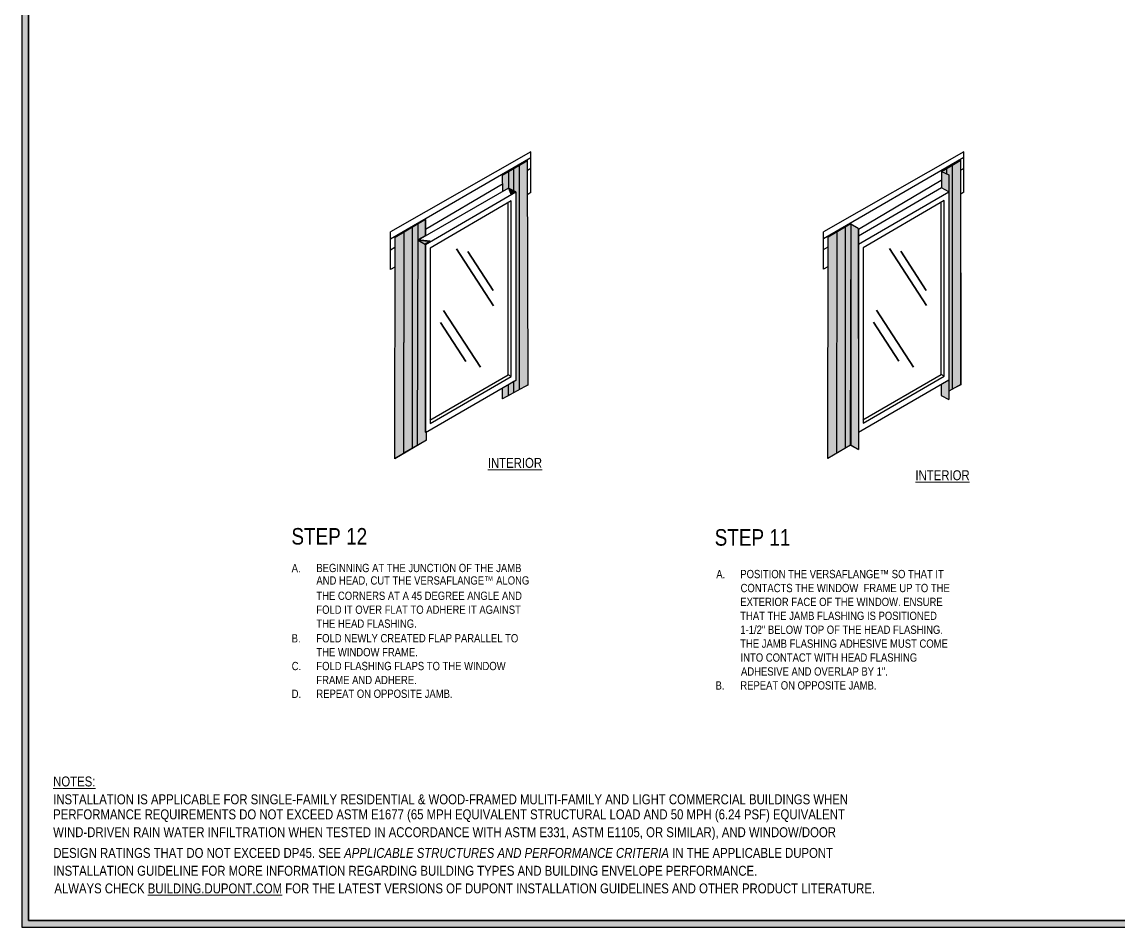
# Model space of a CAD drawing. Header units: inches. Extents: x -20.7 to 76.3, y -55.2 to 19.1.
# Drawn here: x -20.65 to 0.08, y -55.21 to -38.09 of the extents above; entities that cross this region are included whole.
import ezdxf

# ---------------------------------------------------------------- set-up
doc = ezdxf.new("R2010")
doc.units = ezdxf.units.IN
doc.header["$MEASUREMENT"] = 0
for name, color, linetype, lineweight in [('.ATI-HATCH', 7, 'Continuous', 0), ('.ATI-TEXT', 7, 'Continuous', 0), ('G-ANNO-TTLB', 7, 'Continuous', 0), ('TYVEK', 7, 'Continuous', 0)]:
    doc.layers.add(name, color=color, linetype=linetype, lineweight=lineweight)

# ---------------------------------------------------------------- blocks, each defined once
blk = doc.blocks.new('Block_54')
at = {"layer": 'TYVEK', "color": 3, "lineweight": 25, "true_color": 0x00ff00}
for points in [[(-3.256, -41.23)], [(-4.968, -42.22)]]:
    blk.add_lwpolyline(points, dxfattribs=at)
blk = doc.blocks.new('Block_55')
at = {"layer": 'TYVEK', "color": 3, "lineweight": 25, "true_color": 0x00ff00}
for points in [[(-4.968, -42.22)], [(-4.828, -42.297)]]:
    blk.add_lwpolyline(points, dxfattribs=at)
blk = doc.blocks.new('Block_56')
at = {"layer": 'TYVEK', "color": 3, "lineweight": 25, "true_color": 0x00ff00}
for points in [[(-4.826, -42.424)], [(-4.828, -45.849)]]:
    blk.add_lwpolyline(points, dxfattribs=at)
blk = doc.blocks.new('Block_57')
at = {"layer": 'TYVEK', "color": 3, "lineweight": 25, "true_color": 0x00ff00}
for p, q in [((-3.26, -44.76), (-3.26, -41.5)), ((-4.741, -45.619), (-3.26, -44.76))]:
    blk.add_line(p, q, dxfattribs=at)
blk = doc.blocks.new('Block_58')
at = {"layer": 'TYVEK', "color": 3, "lineweight": 25, "true_color": 0x00ff00}
for points in [[(-3.372, -41.302)], [(-4.963, -42.223)]]:
    blk.add_lwpolyline(points, dxfattribs=at)
blk = doc.blocks.new('Block_59')
at = {"layer": 'TYVEK', "color": 1, "lineweight": 25, "true_color": 0xff0000}
for points in [[(-4.963, -42.223)], [(-4.826, -42.424)]]:
    blk.add_lwpolyline(points, dxfattribs=at)
blk = doc.blocks.new('Block_60')
at = {"layer": 'TYVEK', "color": 1, "lineweight": 25, "true_color": 0xff0000}
for points in [[(-3.114, -41.301), (-3.257, -41.228), (-4.828, -42.143)], [(-4.828, -42.294)]]:
    blk.add_lwpolyline(points, dxfattribs=at)
blk = doc.blocks.new('Block_61')
at = {"layer": 'TYVEK', "color": 1, "lineweight": 25, "true_color": 0xff0000}
for points in [[(-4.829, -42.001)], [(-4.828, -41.978)], [(-4.828, -46.177)]]:
    blk.add_lwpolyline(points, dxfattribs=at)
blk = doc.blocks.new('Block_62')
at = {"layer": 'TYVEK', "color": 1, "lineweight": 25, "true_color": 0xff0000}
blk.add_line((-3.049, -45.037), (-3.049, -40.799), dxfattribs=at)
for points in [[(-3.049, -40.799)], [(-3.049, -45.19)]]:
    blk.add_lwpolyline(points, dxfattribs=at)
blk = doc.blocks.new('Block_63')
at = {"layer": 'TYVEK', "color": 1, "lineweight": 25, "true_color": 0xff0000}
blk.add_line((-2.887, -44.951), (-2.893, -40.706), dxfattribs=at)
blk.add_lwpolyline([(-2.893, -40.706)], dxfattribs=at)
blk = doc.blocks.new('Block_64')
at = {"layer": 'TYVEK', "color": 1, "lineweight": 25, "true_color": 0xff0000}
for points in [[(-2.684, -40.939)], [(-2.684, -45.138)]]:
    blk.add_lwpolyline(points, dxfattribs=at)
blk = doc.blocks.new('Block_65')
at = {"layer": 'TYVEK', "color": 3, "lineweight": 25, "true_color": 0x00ff00}
for points in [[(-11.447, -41.235)], [(-13.159, -42.225)]]:
    blk.add_lwpolyline(points, dxfattribs=at)
blk = doc.blocks.new('Block_66')
at = {"layer": 'TYVEK', "color": 3, "lineweight": 25, "true_color": 0x00ff00}
for points in [[(-13.159, -42.225)], [(-13.019, -42.302)]]:
    blk.add_lwpolyline(points, dxfattribs=at)
blk = doc.blocks.new('Block_67')
at = {"layer": 'TYVEK', "color": 3, "lineweight": 25, "true_color": 0x00ff00}
for points in [[(-13.017, -42.429)], [(-13.019, -45.854)]]:
    blk.add_lwpolyline(points, dxfattribs=at)
blk = doc.blocks.new('Block_68')
at = {"layer": 'TYVEK', "color": 3, "lineweight": 25, "true_color": 0x00ff00}
for p, q in [((-11.451, -44.765), (-11.451, -41.505)), ((-12.932, -45.624), (-11.451, -44.765))]:
    blk.add_line(p, q, dxfattribs=at)
blk = doc.blocks.new('Block_69')
at = {"layer": 'TYVEK', "color": 3, "lineweight": 25, "true_color": 0x00ff00}
for points in [[(-11.562, -41.307)], [(-13.154, -42.228)]]:
    blk.add_lwpolyline(points, dxfattribs=at)
blk = doc.blocks.new('Block_70')
at = {"layer": 'TYVEK', "color": 1, "lineweight": 25, "true_color": 0xff0000}
for points in [[(-13.154, -42.228)], [(-13.017, -42.429)]]:
    blk.add_lwpolyline(points, dxfattribs=at)
blk = doc.blocks.new('Block_71')
at = {"layer": 'TYVEK', "color": 1, "lineweight": 25, "true_color": 0xff0000}
for points in [[(-11.305, -41.306), (-11.448, -41.233), (-13.154, -42.215)], [(-13.019, -42.299)]]:
    blk.add_lwpolyline(points, dxfattribs=at)
blk = doc.blocks.new('Block_72')
at = {"layer": 'TYVEK', "color": 1, "lineweight": 25, "true_color": 0xff0000}
for points in [[(-13.02, -42.006)], [(-13.019, -41.983)], [(-13.004, -46.103)]]:
    blk.add_lwpolyline(points, dxfattribs=at)
blk = doc.blocks.new('Block_73')
at = {"layer": 'TYVEK', "color": 1, "lineweight": 25, "true_color": 0xff0000}
blk.add_line((-11.239, -45.042), (-11.239, -40.804), dxfattribs=at)
for points in [[(-11.239, -40.804)], [(-11.239, -45.195)]]:
    blk.add_lwpolyline(points, dxfattribs=at)
blk = doc.blocks.new('Block_74')
at = {"layer": 'TYVEK', "color": 1, "lineweight": 25, "true_color": 0xff0000}
blk.add_line((-11.077, -44.956), (-11.084, -40.711), dxfattribs=at)
blk.add_lwpolyline([(-11.084, -40.711)], dxfattribs=at)
blk = doc.blocks.new('Block_75')
at = {"layer": 'TYVEK', "color": 1, "lineweight": 25, "true_color": 0xff0000}
for points in [[(-10.875, -40.944)], [(-10.875, -45.143)]]:
    blk.add_lwpolyline(points, dxfattribs=at)
blk = doc.blocks.new('Block_462')
at = {"layer": '.ATI-TEXT', "char_height": 0.2, "attachment_point": 7}
for s, insert in [('\\C18;\\c0;\\FArial Narrow|b0|i0|c1;\\H0.156250;\\W1.000000;A.', (-7.516, -48.615)), ('\\C18;\\c0;\\FArial Narrow|b0|i0|c1;\\H0.156250;\\W1.000000;POSITION THE VERSAFLANGE™ SO THAT IT ', (-7.061, -48.615)), ('\\C18;\\c0;\\FArial Narrow|b0|i0|c1;\\H0.156250;\\W1.000000;CONTACTS THE WINDOW  FRAME UP TO THE ', (-7.056, -48.879)), ('\\C18;\\c0;\\FArial Narrow|b0|i0|c1;\\H0.156250;\\W1.000000;EXTERIOR FACE OF THE WINDOW. ENSURE', (-7.061, -49.142)), ('\\C18;\\c0;\\FArial Narrow|b0|i0|c1;\\H0.156250;\\W1.000000;THAT THE JAMB FLASHING IS POSITIONED', (-7.062, -49.405)), ('\\C18;\\c0;\\FArial Narrow|b0|i0|c1;\\H0.156250;\\W1.000000;1-1/2" BELOW TOP OF THE HEAD FLASHING.', (-7.061, -49.668)), ('\\C18;\\c0;\\FArial Narrow|b0|i0|c1;\\H0.156250;\\W1.000000;THE JAMB FLASHING ADHESIVE MUST COME', (-7.063, -49.931)), ('\\C18;\\c0;\\FArial Narrow|b0|i0|c1;\\H0.156250;\\W1.000000;INTO CONTACT WITH HEAD FLASHING', (-7.056, -50.194)), ('\\C18;\\c0;\\FArial Narrow|b0|i0|c1;\\H0.156250;\\W1.000000;ADHESIVE AND OVERLAP BY 1".', (-7.048, -50.458)), ('\\C18;\\c0;\\FArial Narrow|b0|i0|c1;\\H0.156250;\\W1.000000;B.', (-7.53, -50.721)), ('\\C18;\\c0;\\FArial Narrow|b0|i0|c1;\\H0.156250;\\W1.000000;REPEAT ON OPPOSITE JAMB.', (-7.061, -50.721))]:
    blk.add_mtext(s, dxfattribs=dict(at, insert=insert))
blk = doc.blocks.new('Block_463')
at = {"layer": '.ATI-TEXT', "char_height": 0.2, "attachment_point": 7}
for s, insert in [('\\C18;\\c0;\\FArial Narrow|b0|i0|c1;\\H0.156250;\\W1.000000;A.', (-15.547, -48.5)), ('\\C18;\\c0;\\FArial Narrow|b0|i0|c1;\\H0.156250;\\W1.000000;BEGINNING AT THE JUNCTION OF THE JAMB', (-15.08, -48.5)), ('\\C18;\\c0;\\FArial Narrow|b0|i0|c1;\\H0.156250;\\W1.000000;AND HEAD, CUT THE VERSAFLANGE™ ALONG', (-15.08, -48.763)), ('\\C18;\\c0;\\FArial Narrow|b0|i0|c1;\\H0.156250;\\W1.000000;THE CORNERS AT A 45 DEGREE ANGLE AND', (-15.08, -49.026)), ('\\C18;\\c0;\\FArial Narrow|b0|i0|c1;\\H0.156250;\\W1.000000;FOLD IT OVER FLAT TO ADHERE IT AGAINST', (-15.08, -49.289)), ('\\C18;\\c0;\\FArial Narrow|b0|i0|c1;\\H0.156250;\\W1.000000;THE HEAD FLASHING.', (-15.08, -49.553)), ('\\C18;\\c0;\\FArial Narrow|b0|i0|c1;\\H0.156250;\\W1.000000;B.', (-15.547, -49.829)), ('\\C18;\\c0;\\FArial Narrow|b0|i0|c1;\\H0.156250;\\W1.000000;FOLD NEWLY CREATED FLAP PARALLEL TO', (-15.08, -49.829)), ('\\C18;\\c0;\\FArial Narrow|b0|i0|c1;\\H0.156250;\\W1.000000;THE WINDOW FRAME.', (-15.08, -50.092)), ('\\C18;\\c0;\\FArial Narrow|b0|i0|c1;\\H0.156250;\\W1.000000;C.', (-15.547, -50.355)), ('\\C18;\\c0;\\FArial Narrow|b0|i0|c1;\\H0.156250;\\W1.000000;FOLD FLASHING FLAPS TO THE WINDOW', (-15.08, -50.355)), ('\\C18;\\c0;\\FArial Narrow|b0|i0|c1;\\H0.156250;\\W1.000000;FRAME AND ADHERE.', (-15.08, -50.617)), ('\\C18;\\c0;\\FArial Narrow|b0|i0|c1;\\H0.156250;\\W1.000000;D.', (-15.547, -50.879)), ('\\C18;\\c0;\\FArial Narrow|b0|i0|c1;\\H0.156250;\\W1.000000;REPEAT ON OPPOSITE JAMB.', (-15.08, -50.879))]:
    blk.add_mtext(s, dxfattribs=dict(at, insert=insert))
blk = doc.blocks.new('Block_479')
at = {"layer": '.ATI-TEXT', "char_height": 0.2, "attachment_point": 7}
for s, insert in [('\\L\\C18;\\c0;\\FArial Narrow|b0|i0|c1;\\H0.187500;\\W1.000000;NOTES:\\l', (-20.059, -52.555)), ('\\C18;\\c0;\\FArial Narrow|b0|i0|c1;\\H0.187500;\\W1.000000;INSTALLATION IS APPLICABLE FOR SINGLE-FAMILY RESIDENTIAL & WOOD-FRAMED MULITI-FAMILY AND LIGHT COMMERCIAL BUILDINGS WHEN ', (-20.059, -52.893)), ('\\C18;\\c0;\\FArial Narrow|b0|i0|c1;\\H0.187500;\\W1.000000;PERFORMANCE REQUIREMENTS DO NOT EXCEED ASTM E1677 (65 MPH EQUIVALENT STRUCTURAL LOAD AND 50 MPH (6.24 PSF) EQUIVALENT', (-20.059, -53.231)), ('\\C18;\\c0;\\FArial Narrow|b0|i0|c1;\\H0.187500;\\W1.000000;WIND-DRIVEN RAIN WATER INFILTRATION WHEN TESTED IN ACCORDANCE WITH ASTM E331, ASTM E1105, OR SIMILAR), AND WINDOW/DOOR', (-20.059, -53.569)), ('\\C18;\\c0;\\FArial Narrow|b0|i0|c1;\\H0.187500;\\W1.000000;DESIGN RATINGS THAT DO NOT EXCEED DP45. SEE \\FArial Narrow Italic|b0|i1|c1;APPLICABLE STRUCTURES AND PERFORMANCE CRITERIA \\FArial Narrow|b0|i0|c1;IN THE APPLICABLE DUPONT', (-20.056, -53.907)), ('\\C18;\\c0;\\FArial Narrow|b0|i0|c1;\\H0.187500;\\W1.000000;INSTALLATION GUIDELINE FOR MORE INFORMATION REGARDING BUILDING TYPES AND BUILDING ENVELOPE PERFORMANCE.  ', (-20.057, -54.245)), ('\\C18;\\c0;\\FArial Narrow|b0|i0|c1;\\H0.187500;\\W1.000000;ALWAYS CHECK \\L\\C160;\\c16730368;BUILDING.DUPON\\l\\LT\\l\\L.COM\\l\\C18;\\c0; FOR THE LATEST VERSIONS OF DUPONT INSTALLATION GUIDELINES AND OTHER PRODUCT LITERATURE.', (-20.036, -54.578))]:
    blk.add_mtext(s, dxfattribs=dict(at, insert=insert))

msp = doc.modelspace()

# ---------------------------------------------------------------- hatches: boundary and pattern name
at = {"layer": '.ATI-HATCH', "true_color": 0x808080, "transparency": 33554687}
h = msp.add_hatch(color=8, dxfattribs=at)
edge = h.paths.add_edge_path()
edge.add_spline(control_points=[(-11.343, -40.869), (-11.343, -40.869), (-11.343, -40.971), (-11.343, -40.971)], knot_values=[0, 0, 0, 0, 1, 1, 1, 1], degree=3, periodic=0)
edge.add_line((-11.343, -40.971), (-11.343, -40.869))
edge = h.paths.add_edge_path()
edge.add_spline(control_points=[(-11.239, -40.804), (-11.239, -40.804), (-11.343, -40.86), (-11.343, -40.86), (-11.343, -40.86), (-11.343, -41.282), (-11.343, -41.282), (-11.343, -41.282), (-11.305, -41.306), (-11.305, -41.306), (-11.305, -41.306), (-11.308, -44.866), (-11.308, -44.866), (-11.308, -44.866), (-11.343, -44.887), (-11.343, -44.887), (-11.343, -44.887), (-11.343, -45.101), (-11.343, -45.101), (-11.343, -45.101), (-11.239, -45.042), (-11.239, -45.042)], knot_values=[0, 0, 0, 0, 1, 1, 1, 2, 2, 2, 3, 3, 3, 4, 4, 4, 5, 5, 5, 6, 6, 6, 7, 7, 7, 7], degree=3, periodic=0)
edge.add_line((-11.239, -45.042), (-11.239, -40.804))
edge = h.paths.add_edge_path()
edge.add_spline(control_points=[(-11.239, -40.804), (-11.239, -40.804), (-11.236, -45.04), (-11.236, -45.04), (-11.236, -45.04), (-11.077, -44.962), (-11.077, -44.962), (-11.077, -44.962), (-11.084, -40.711), (-11.084, -40.711)], knot_values=[0, 0, 0, 0, 1, 1, 1, 2, 2, 2, 3, 3, 3, 3], degree=3, periodic=0)
edge.add_line((-11.084, -40.711), (-11.239, -40.804))
h = msp.add_hatch(color=8, dxfattribs=at)
edge = h.paths.add_edge_path()
edge.add_spline(control_points=[(-3.153, -40.864), (-3.153, -40.864), (-3.257, -40.918), (-3.257, -40.918), (-3.257, -40.918), (-3.153, -40.966), (-3.153, -40.966), (-3.153, -40.966), (-3.153, -40.864), (-3.153, -40.864)], knot_values=[0, 0, 0, 0, 1, 1, 1, 2, 2, 2, 3, 3, 3, 3], degree=3, periodic=0)
edge = h.paths.add_edge_path()
edge.add_spline(control_points=[(-3.049, -40.799), (-3.049, -40.799), (-3.153, -40.855), (-3.153, -40.855), (-3.153, -40.855), (-3.153, -40.966), (-3.153, -40.966), (-3.153, -40.966), (-3.117, -40.983), (-3.117, -40.983), (-3.117, -40.983), (-3.114, -45.075), (-3.114, -45.075), (-3.114, -45.075), (-3.049, -45.037), (-3.049, -45.037)], knot_values=[0, 0, 0, 0, 1, 1, 1, 2, 2, 2, 3, 3, 3, 4, 4, 4, 5, 5, 5, 5], degree=3, periodic=0)
edge.add_line((-3.049, -45.037), (-3.049, -40.799))
edge = h.paths.add_edge_path()
edge.add_spline(control_points=[(-3.049, -40.799), (-3.049, -40.799), (-3.045, -45.035), (-3.045, -45.035), (-3.045, -45.035), (-2.886, -44.957), (-2.886, -44.957), (-2.886, -44.957), (-2.893, -40.706), (-2.893, -40.706)], knot_values=[0, 0, 0, 0, 1, 1, 1, 2, 2, 2, 3, 3, 3, 3], degree=3, periodic=0)
edge.add_line((-2.893, -40.706), (-3.049, -40.799))
at = {"layer": '.ATI-HATCH', "true_color": 0x808080, "transparency": 33554559}
for points in [[(-11.563, -40.99), (-11.562, -41.292), (-11.448, -41.233), (-11.448, -40.927)], [(-11.448, -40.927), (-11.448, -41.233), (-11.343, -41.282), (-11.343, -40.869)], [(-11.444, -41.235), (-11.395, -41.358), (-11.308, -41.304)], [(-11.564, -45.02), (-11.562, -45.219), (-11.454, -45.16), (-11.454, -44.956)], [(-11.454, -44.954), (-11.454, -45.16), (-11.343, -45.101), (-11.343, -44.887)], [(-3.263, -44.949), (-3.264, -45.155), (-3.12, -45.232), (-3.12, -44.866)]]:
    msp.add_hatch(color=8, dxfattribs=at).paths.add_polyline_path(points)
h = msp.add_hatch(color=8, dxfattribs=at)
edge = h.paths.add_edge_path()
edge.add_spline(control_points=[(-3.117, -40.983), (-3.117, -40.983), (-3.257, -40.918), (-3.257, -40.918), (-3.257, -40.918), (-3.257, -41.228), (-3.257, -41.228), (-3.257, -41.228), (-3.119, -41.304), (-3.119, -41.304), (-3.119, -41.304), (-3.117, -40.983), (-3.117, -40.983)], knot_values=[0, 0, 0, 0, 1, 1, 1, 2, 2, 2, 3, 3, 3, 4, 4, 4, 4], degree=3, periodic=0)
edge = h.paths.add_edge_path()
edge.add_spline(control_points=[(-5.402, -42.164), (-5.402, -42.164), (-5.41, -46.35), (-5.41, -46.35), (-5.41, -46.35), (-5.237, -46.25), (-5.237, -46.25), (-5.237, -46.25), (-5.228, -42.062), (-5.228, -42.062)], knot_values=[0, 0, 0, 0, 1, 1, 1, 2, 2, 2, 3, 3, 3, 3], degree=3, periodic=0)
edge.add_line((-5.228, -42.062), (-5.402, -42.164))
edge = h.paths.add_edge_path()
edge.add_spline(control_points=[(-5.228, -42.062), (-5.228, -42.062), (-5.235, -46.246), (-5.235, -46.246), (-5.235, -46.246), (-5.073, -46.152), (-5.073, -46.152), (-5.073, -46.152), (-5.073, -41.969), (-5.073, -41.969)], knot_values=[0, 0, 0, 0, 1, 1, 1, 2, 2, 2, 3, 3, 3, 3], degree=3, periodic=0)
edge.add_line((-5.073, -41.969), (-5.228, -42.062))
edge = h.paths.add_edge_path()
edge.add_spline(control_points=[(-5.073, -41.969), (-5.073, -41.969), (-5.07, -46.152), (-5.07, -46.152), (-5.07, -46.152), (-4.972, -46.096), (-4.972, -46.096), (-4.972, -46.096), (-4.969, -41.908), (-4.969, -41.908)], knot_values=[0, 0, 0, 0, 1, 1, 1, 2, 2, 2, 3, 3, 3, 3], degree=3, periodic=0)
edge.add_line((-4.969, -41.908), (-5.073, -41.969))
edge = h.paths.add_edge_path()
edge.add_spline(control_points=[(-4.963, -41.911), (-4.963, -41.911), (-4.967, -46.098), (-4.967, -46.098), (-4.967, -46.098), (-4.828, -46.177), (-4.828, -46.177), (-4.828, -46.177), (-4.829, -41.992), (-4.829, -41.992)], knot_values=[0, 0, 0, 0, 1, 1, 1, 2, 2, 2, 3, 3, 3, 3], degree=3, periodic=0)
edge.add_line((-4.829, -41.992), (-4.963, -41.911))
h = msp.add_hatch(color=8, dxfattribs=at)
edge = h.paths.add_edge_path()
edge.add_spline(control_points=[(-13.597, -42.161), (-13.597, -42.161), (-13.605, -46.347), (-13.605, -46.347), (-13.605, -46.347), (-13.432, -46.247), (-13.432, -46.247), (-13.432, -46.247), (-13.424, -42.058), (-13.424, -42.058)], knot_values=[0, 0, 0, 0, 1, 1, 1, 2, 2, 2, 3, 3, 3, 3], degree=3, periodic=0)
edge.add_line((-13.424, -42.058), (-13.597, -42.161))
edge = h.paths.add_edge_path()
edge.add_spline(control_points=[(-13.424, -42.058), (-13.424, -42.058), (-13.43, -46.243), (-13.43, -46.243), (-13.43, -46.243), (-13.268, -46.149), (-13.268, -46.149), (-13.268, -46.149), (-13.268, -41.966), (-13.268, -41.966)], knot_values=[0, 0, 0, 0, 1, 1, 1, 2, 2, 2, 3, 3, 3, 3], degree=3, periodic=0)
edge.add_line((-13.268, -41.966), (-13.424, -42.058))
edge = h.paths.add_edge_path()
edge.add_spline(control_points=[(-13.268, -41.966), (-13.268, -41.966), (-13.265, -46.149), (-13.265, -46.149), (-13.265, -46.149), (-13.167, -46.092), (-13.167, -46.092), (-13.167, -46.092), (-13.164, -41.905), (-13.164, -41.905)], knot_values=[0, 0, 0, 0, 1, 1, 1, 2, 2, 2, 3, 3, 3, 3], degree=3, periodic=0)
edge.add_line((-13.164, -41.905), (-13.268, -41.966))
edge = h.paths.add_edge_path()
edge.add_spline(control_points=[(-13.158, -41.907), (-13.158, -41.907), (-13.167, -46.092), (-13.167, -46.092), (-13.167, -46.092), (-12.998, -45.995), (-12.998, -45.995), (-12.998, -45.995), (-12.999, -45.839), (-12.999, -45.839), (-12.999, -45.839), (-13.024, -45.849), (-13.024, -45.849), (-13.024, -45.849), (-13.021, -42.29), (-13.021, -42.29), (-13.021, -42.29), (-12.925, -42.232), (-12.925, -42.232), (-12.925, -42.232), (-13.158, -42.207), (-13.158, -42.207), (-13.158, -42.207), (-13.021, -42.129), (-13.021, -42.129), (-13.021, -42.129), (-13.021, -41.82), (-13.021, -41.82)], knot_values=[0, 0, 0, 0, 1, 1, 1, 2, 2, 2, 3, 3, 3, 4, 4, 4, 5, 5, 5, 6, 6, 6, 7, 7, 7, 8, 8, 8, 9, 9, 9, 9], degree=3, periodic=0)
edge.add_line((-13.021, -41.82), (-13.158, -41.907))
at = {"layer": 'G-ANNO-TTLB', "true_color": 0xff00ff, "transparency": 33554687}
h = msp.add_hatch(color=6, dxfattribs=at)
edge = h.paths.add_edge_path()
edge.add_spline(control_points=[(20.038, -55.214), (20.038, -55.214), (-20.65, -55.214), (-20.65, -55.214), (-20.65, -55.214), (-20.65, -21.089), (-20.65, -21.089), (-20.65, -21.089), (20.038, -21.089), (20.038, -21.089), (20.038, -21.089), (20.038, -55.214), (20.038, -55.214)], knot_values=[0, 0, 0, 0, 1, 1, 1, 2, 2, 2, 3, 3, 3, 4, 4, 4, 4], degree=3, periodic=0)
edge = h.paths.add_edge_path()
edge.add_spline(control_points=[(-20.525, -21.214), (-20.525, -21.214), (-20.525, -55.089), (-20.525, -55.089), (-20.525, -55.089), (19.913, -55.089), (19.913, -55.089), (19.913, -55.089), (19.913, -21.214), (19.913, -21.214), (19.913, -21.214), (-20.525, -21.214), (-20.525, -21.214)], knot_values=[0, 0, 0, 0, 1, 1, 1, 2, 2, 2, 3, 3, 3, 4, 4, 4, 4], degree=3, periodic=0)
edge.add_line((-20.525, -21.214), (-20.525, -21.214))

# ---------------------------------------------------------------- linework, layer by layer
at = {"layer": '.ATI-HATCH'}
for points in [[(-11.563, -40.99), (-11.562, -41.292), (-11.448, -41.233), (-11.448, -40.927)], [(-11.448, -40.927), (-11.448, -41.233), (-11.343, -41.282), (-11.343, -40.869)], [(-11.444, -41.235), (-11.395, -41.358), (-11.308, -41.304)], [(-11.564, -45.02), (-11.562, -45.219), (-11.454, -45.16), (-11.454, -44.956)], [(-11.454, -44.954), (-11.454, -45.16), (-11.343, -45.101), (-11.343, -44.887)], [(-3.263, -44.949), (-3.264, -45.155), (-3.12, -45.232), (-3.12, -44.866)]]:
    msp.add_lwpolyline(points, close=True, dxfattribs=at)
at = {"layer": '.ATI-HATCH', "color": 1, "lineweight": 25, "true_color": 0xff0000}
for points in [[(-11.562, -41.031)], [(-11.562, -45.21)]]:
    msp.add_lwpolyline(points, dxfattribs=at)
at = {"layer": '.ATI-HATCH'}
for points, knots in [([(-11.239, -40.804), (-11.239, -40.804), (-11.343, -40.86), (-11.343, -40.86), (-11.343, -40.86), (-11.343, -41.282), (-11.343, -41.282), (-11.343, -41.282), (-11.305, -41.306), (-11.305, -41.306), (-11.305, -41.306), (-11.308, -44.866), (-11.308, -44.866), (-11.308, -44.866), (-11.343, -44.887), (-11.343, -44.887), (-11.343, -44.887), (-11.343, -45.101), (-11.343, -45.101), (-11.343, -45.101), (-11.239, -45.042), (-11.239, -45.042)], [0, 0, 0, 0, 1, 1, 1, 2, 2, 2, 3, 3, 3, 4, 4, 4, 5, 5, 5, 6, 6, 6, 7, 7, 7, 7]), ([(-11.239, -40.804), (-11.239, -40.804), (-11.236, -45.04), (-11.236, -45.04), (-11.236, -45.04), (-11.077, -44.962), (-11.077, -44.962), (-11.077, -44.962), (-11.084, -40.711), (-11.084, -40.711)], [0, 0, 0, 0, 1, 1, 1, 2, 2, 2, 3, 3, 3, 3]), ([(-3.049, -40.799), (-3.049, -40.799), (-3.153, -40.855), (-3.153, -40.855), (-3.153, -40.855), (-3.153, -40.966), (-3.153, -40.966), (-3.153, -40.966), (-3.117, -40.983), (-3.117, -40.983), (-3.117, -40.983), (-3.114, -45.075), (-3.114, -45.075), (-3.114, -45.075), (-3.049, -45.037), (-3.049, -45.037)], [0, 0, 0, 0, 1, 1, 1, 2, 2, 2, 3, 3, 3, 4, 4, 4, 5, 5, 5, 5]), ([(-3.049, -40.799), (-3.049, -40.799), (-3.045, -45.035), (-3.045, -45.035), (-3.045, -45.035), (-2.886, -44.957), (-2.886, -44.957), (-2.886, -44.957), (-2.893, -40.706), (-2.893, -40.706)], [0, 0, 0, 0, 1, 1, 1, 2, 2, 2, 3, 3, 3, 3]), ([(-3.153, -40.864), (-3.153, -40.864), (-3.257, -40.918), (-3.257, -40.918), (-3.257, -40.918), (-3.153, -40.966), (-3.153, -40.966), (-3.153, -40.966), (-3.153, -40.864), (-3.153, -40.864)], [0, 0, 0, 0, 1, 1, 1, 2, 2, 2, 3, 3, 3, 3]), ([(-3.117, -40.983), (-3.117, -40.983), (-3.257, -40.918), (-3.257, -40.918), (-3.257, -40.918), (-3.257, -41.228), (-3.257, -41.228), (-3.257, -41.228), (-3.119, -41.304), (-3.119, -41.304), (-3.119, -41.304), (-3.117, -40.983), (-3.117, -40.983)], [0, 0, 0, 0, 1, 1, 1, 2, 2, 2, 3, 3, 3, 4, 4, 4, 4]), ([(-13.158, -41.907), (-13.158, -41.907), (-13.167, -46.092), (-13.167, -46.092), (-13.167, -46.092), (-12.998, -45.995), (-12.998, -45.995), (-12.998, -45.995), (-12.999, -45.839), (-12.999, -45.839), (-12.999, -45.839), (-13.024, -45.849), (-13.024, -45.849), (-13.024, -45.849), (-13.021, -42.29), (-13.021, -42.29), (-13.021, -42.29), (-12.925, -42.232), (-12.925, -42.232), (-12.925, -42.232), (-13.158, -42.207), (-13.158, -42.207), (-13.158, -42.207), (-13.021, -42.129), (-13.021, -42.129), (-13.021, -42.129), (-13.021, -41.82), (-13.021, -41.82)], [0, 0, 0, 0, 1, 1, 1, 2, 2, 2, 3, 3, 3, 4, 4, 4, 5, 5, 5, 6, 6, 6, 7, 7, 7, 8, 8, 8, 9, 9, 9, 9]), ([(-13.597, -42.161), (-13.597, -42.161), (-13.605, -46.347), (-13.605, -46.347), (-13.605, -46.347), (-13.432, -46.247), (-13.432, -46.247), (-13.432, -46.247), (-13.424, -42.058), (-13.424, -42.058)], [0, 0, 0, 0, 1, 1, 1, 2, 2, 2, 3, 3, 3, 3]), ([(-13.424, -42.058), (-13.424, -42.058), (-13.43, -46.243), (-13.43, -46.243), (-13.43, -46.243), (-13.268, -46.149), (-13.268, -46.149), (-13.268, -46.149), (-13.268, -41.966), (-13.268, -41.966)], [0, 0, 0, 0, 1, 1, 1, 2, 2, 2, 3, 3, 3, 3]), ([(-13.268, -41.966), (-13.268, -41.966), (-13.265, -46.149), (-13.265, -46.149), (-13.265, -46.149), (-13.167, -46.092), (-13.167, -46.092), (-13.167, -46.092), (-13.164, -41.905), (-13.164, -41.905)], [0, 0, 0, 0, 1, 1, 1, 2, 2, 2, 3, 3, 3, 3]), ([(-5.402, -42.164), (-5.402, -42.164), (-5.41, -46.35), (-5.41, -46.35), (-5.41, -46.35), (-5.237, -46.25), (-5.237, -46.25), (-5.237, -46.25), (-5.228, -42.062), (-5.228, -42.062)], [0, 0, 0, 0, 1, 1, 1, 2, 2, 2, 3, 3, 3, 3]), ([(-5.228, -42.062), (-5.228, -42.062), (-5.235, -46.246), (-5.235, -46.246), (-5.235, -46.246), (-5.073, -46.152), (-5.073, -46.152), (-5.073, -46.152), (-5.073, -41.969), (-5.073, -41.969)], [0, 0, 0, 0, 1, 1, 1, 2, 2, 2, 3, 3, 3, 3]), ([(-5.073, -41.969), (-5.073, -41.969), (-5.07, -46.152), (-5.07, -46.152), (-5.07, -46.152), (-4.972, -46.096), (-4.972, -46.096), (-4.972, -46.096), (-4.969, -41.908), (-4.969, -41.908)], [0, 0, 0, 0, 1, 1, 1, 2, 2, 2, 3, 3, 3, 3]), ([(-4.963, -41.911), (-4.963, -41.911), (-4.967, -46.098), (-4.967, -46.098), (-4.967, -46.098), (-4.828, -46.177), (-4.828, -46.177), (-4.828, -46.177), (-4.829, -41.992), (-4.829, -41.992)], [0, 0, 0, 0, 1, 1, 1, 2, 2, 2, 3, 3, 3, 3])]:
    msp.add_open_spline(points, degree=3, knots=knots, dxfattribs=at)
msp.add_open_spline([(-11.343, -40.869), (-11.343, -40.869), (-11.343, -40.971), (-11.343, -40.971)], degree=3, dxfattribs=at)
at = {"layer": 'G-ANNO-TTLB', "color": 6, "lineweight": 30, "true_color": 0xff00ff}
for p, q in [((-20.65, -21.089), (-20.65, -55.214)), ((-20.525, -21.214), (-20.525, -55.089)), ((-20.525, -55.089), (-20.525, -21.214)), ((-20.525, -55.089), (19.913, -55.089)), ((19.913, -55.089), (-20.525, -55.089)), ((-20.65, -55.214), (20.038, -55.214))]:
    msp.add_line(p, q, dxfattribs=at)
at = {"layer": 'G-ANNO-TTLB'}
for points in [[(20.038, -55.214), (20.038, -55.214), (-20.65, -55.214), (-20.65, -55.214), (-20.65, -55.214), (-20.65, -21.089), (-20.65, -21.089), (-20.65, -21.089), (20.038, -21.089), (20.038, -21.089), (20.038, -21.089), (20.038, -55.214), (20.038, -55.214)], [(-20.525, -21.214), (-20.525, -21.214), (-20.525, -55.089), (-20.525, -55.089), (-20.525, -55.089), (19.913, -55.089), (19.913, -55.089), (19.913, -55.089), (19.913, -21.214), (19.913, -21.214), (19.913, -21.214), (-20.525, -21.214), (-20.525, -21.214)]]:
    msp.add_open_spline(points, degree=3, knots=[0, 0, 0, 0, 1, 1, 1, 2, 2, 2, 3, 3, 3, 4, 4, 4, 4], dxfattribs=at)
at = {"layer": 'TYVEK', "color": 1, "lineweight": 25, "true_color": 0xff0000}
for p, q in [((-11.023, -40.549), (-13.678, -42.063)), ((-11.023, -41.317), (-11.023, -40.549)), ((-2.832, -40.544), (-5.487, -42.058)), ((-2.832, -41.312), (-2.832, -40.544)), ((-11.023, -40.659), (-13.678, -42.196)), ((-11.563, -40.99), (-11.084, -40.711)), ((-2.832, -40.654), (-5.487, -42.191)), ((-3.255, -40.917), (-2.893, -40.706)), ((-11.563, -40.99), (-11.562, -41.292)), ((-11.448, -40.923), (-11.447, -41.235)), ((-11.343, -41.282), (-11.343, -40.864)), ((-11.023, -40.864), (-11.084, -40.899)), ((-3.257, -40.918), (-3.256, -41.23)), ((-3.255, -40.917), (-3.117, -40.983)), ((-3.153, -40.966), (-3.153, -40.859)), ((-3.117, -40.983), (-3.117, -45.235)), ((-2.832, -40.859), (-2.893, -40.894)), ((-11.562, -41.157), (-13.018, -42.019)), ((-11.448, -41.233), (-11.395, -41.358)), ((-3.26, -41.086), (-4.827, -42.014)), ((-13.019, -42.299), (-11.305, -41.306)), ((-11.305, -41.306), (-11.308, -44.87)), ((-11.023, -41.317), (-11.083, -41.351)), ((-4.828, -42.294), (-3.114, -41.301)), ((-2.832, -41.312), (-2.892, -41.346)), ((-13.017, -41.829), (-13.592, -42.169)), ((-13.017, -41.829), (-13.017, -42.138)), ((-13.678, -42.772), (-13.678, -42.063)), ((-13.425, -46.253), (-13.419, -42.067)), ((-13.264, -46.159), (-13.264, -41.974)), ((-13.166, -46.103), (-13.154, -41.91)), ((-5.487, -42.767), (-5.487, -42.058)), ((-4.969, -41.908), (-5.402, -42.164)), ((-5.235, -46.248), (-5.228, -42.062)), ((-5.073, -46.154), (-5.073, -41.969)), ((-4.975, -46.097), (-4.963, -41.918)), ((-4.968, -41.908), (-4.829, -41.992)), ((-4.828, -42.001), (-4.828, -46.177)), ((-13.598, -46.353), (-13.592, -42.145)), ((-13.154, -42.215), (-13.019, -42.299)), ((-13.149, -42.218), (-12.917, -42.24)), ((-5.408, -46.348), (-5.402, -42.14)), ((-13.678, -42.4), (-13.593, -42.351)), ((-13.017, -42.299), (-13.019, -45.854)), ((-5.487, -42.395), (-5.402, -42.346)), ((-13.598, -42.727), (-13.678, -42.772)), ((-5.408, -42.722), (-5.487, -42.767)), ((-11.077, -44.956), (-11.562, -45.219)), ((-11.454, -44.959), (-11.454, -45.16)), ((-11.343, -45.101), (-11.343, -44.887)), ((-3.263, -44.954), (-3.264, -45.155)), ((-2.887, -44.951), (-3.114, -45.075)), ((-11.562, -45.219), (-11.562, -45.023)), ((-3.264, -45.155), (-3.117, -45.235)), ((-12.994, -46.003), (-13.598, -46.353)), ((-12.994, -46.003), (-12.994, -45.847)), ((-4.975, -46.097), (-5.408, -46.348)), ((-4.975, -46.097), (-4.828, -46.177))]:
    msp.add_line(p, q, dxfattribs=at)
at = {"layer": 'TYVEK', "color": 252, "lineweight": 35, "true_color": 0x848484}
for p, q in [((-12.431, -42.38), (-11.732, -43.457)), ((-12.218, -42.429), (-11.737, -43.172)), ((-4.241, -42.375), (-3.541, -43.452)), ((-4.027, -42.424), (-3.546, -43.167)), ((-12.677, -43.546), (-11.977, -44.623)), ((-4.486, -43.541), (-3.786, -44.618)), ((-12.732, -43.773), (-12.251, -44.515)), ((-4.541, -43.768), (-4.06, -44.51))]:
    msp.add_line(p, q, dxfattribs=at)
at = {"layer": 'TYVEK', "color": 3, "lineweight": 25, "true_color": 0x00ff00}
for p, q in [((-11.395, -44.798), (-11.451, -44.765)), ((-3.205, -44.793), (-3.26, -44.76)), ((-13.017, -45.854), (-11.305, -44.864)), ((-4.826, -45.849), (-3.114, -44.859))]:
    msp.add_line(p, q, dxfattribs=at)
for points in [[(-3.205, -44.793), (-3.205, -41.467), (-4.738, -42.362), (-4.738, -45.682), (-3.205, -44.793)], [(-11.395, -44.798), (-11.395, -41.472), (-12.929, -42.367), (-12.929, -45.687), (-11.395, -44.798)], [(-13.275, -42.303)], [(-5.084, -42.298)]]:
    msp.add_lwpolyline(points, dxfattribs=at)
at = {"layer": 'TYVEK', "color": 1, "lineweight": 25, "true_color": 0xff0000}
for points in [[(-13.017, -41.829)], [(-13.154, -42.228)], [(-4.963, -42.223)], [(-13.019, -42.302)], [(-13.567, -46.335)], [(-5.376, -46.33)]]:
    msp.add_lwpolyline(points, dxfattribs=at)

# ---------------------------------------------------------------- block references
at = {"layer": '.ATI-TEXT'}
for name in ['Block_463', 'Block_462', 'Block_479']:
    msp.add_blockref(name, (0, 0), dxfattribs=at)
at = {"layer": 'TYVEK'}
for name in ['Block_73', 'Block_74', 'Block_62', 'Block_63', 'Block_75', 'Block_64', 'Block_65', 'Block_71', 'Block_54', 'Block_60', 'Block_69', 'Block_58', 'Block_68', 'Block_57', 'Block_72', 'Block_61', 'Block_66', 'Block_70', 'Block_55', 'Block_59', 'Block_67', 'Block_56']:
    msp.add_blockref(name, (0, 0), dxfattribs=at)

# ---------------------------------------------------------------- texts
at = {"layer": '.ATI-TEXT', "char_height": 0.2, "attachment_point": 7, "rotation": 0.1123}
for insert in [(-11.837, -46.529), (-3.749, -46.763)]:
    msp.add_mtext('\\L\\C18;\\c0;\\FArial Narrow|b0|i0|c1;\\H0.187500;\\W1.000002;INTERIOR\\l', dxfattribs=dict(at, insert=insert))
at = {"layer": '.ATI-TEXT', "char_height": 0.2, "attachment_point": 7}
for s, insert in [('\\C18;\\c0;\\FArial Narrow|b0|i0|c1;\\H0.312500;\\W1.000000;STEP 12', (-15.552, -47.981)), ('\\C18;\\c0;\\FArial Narrow|b0|i0|c1;\\H0.312500;\\W1.000000;STEP 11', (-7.546, -48.002))]:
    msp.add_mtext(s, dxfattribs=dict(at, insert=insert))

doc.saveas('drawing.dxf')
